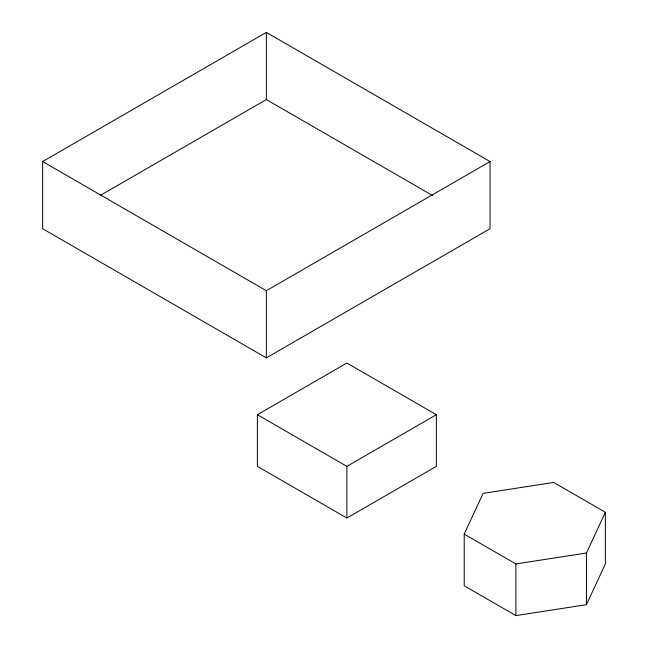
<?xml version="1.0" encoding="UTF-8"?>
<svg xmlns="http://www.w3.org/2000/svg" width="648" height="648" viewBox="0 0 648 648"><rect width="100%" height="100%" fill="white"/><g stroke="black" fill="none" stroke-linecap="round" stroke-linejoin="round"><path stroke-width="0.97" d="M464.219 534.106L483.125 493.363L553.7 482.444L605.362 512.276L605.362 563.938L586.456 604.681L515.881 615.6L464.219 585.776L464.219 534.106L515.881 563.938L586.456 553.019L605.362 512.276M42.638 161.554L266.344 32.4L490.05 161.554L490.05 228.72L266.344 357.874L42.638 228.72L42.638 161.554L266.344 290.709L490.05 161.554M100.31 195.421L266.344 99.565L432.378 195.421M257.394 414.704L346.874 363.042L436.363 414.704L436.363 466.366L346.874 518.027L257.394 466.366L257.394 414.704L346.874 466.366L436.363 414.704M586.456 553.019L586.456 604.681M515.881 563.938L515.881 615.6M346.874 466.366L346.874 518.027M266.344 32.4L266.344 99.565M266.344 290.709L266.344 357.874"/></g></svg>
